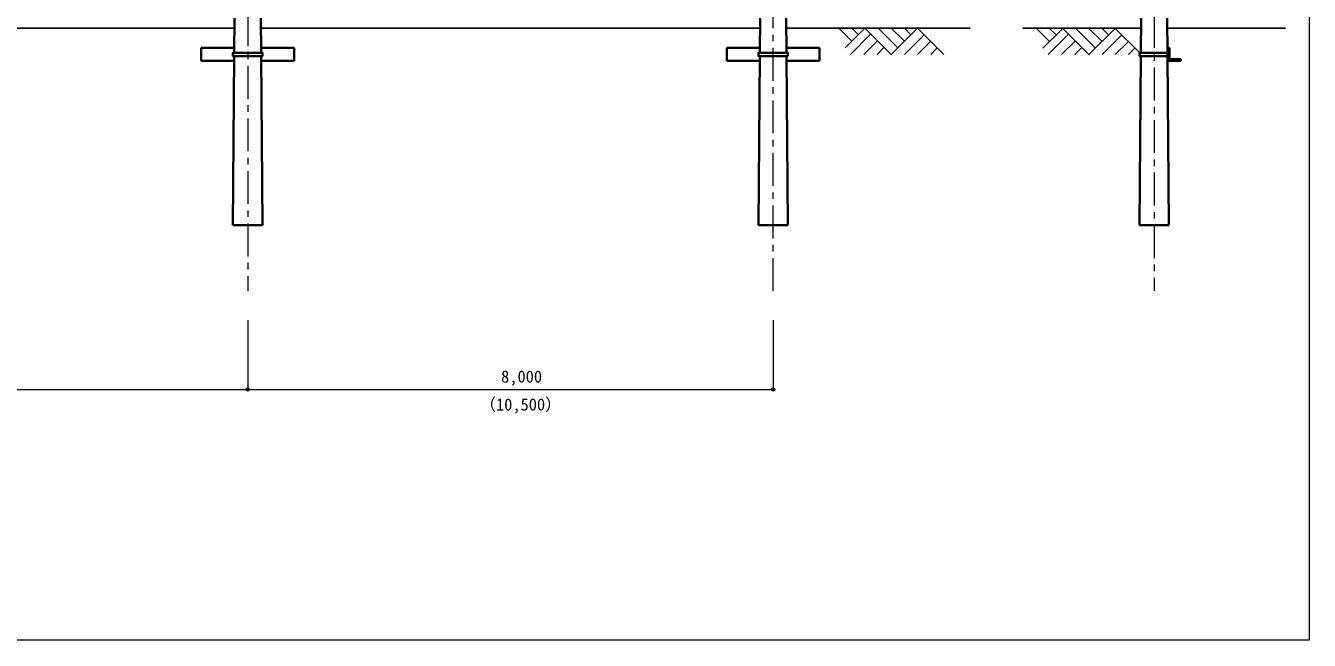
# Model space of a CAD drawing. Units: millimetres, scale not verified. Extents: x -18676 to 18324, y -12712 to 12288.
# Drawn here: x -1217 to 18324, y -12712 to -3356 of the extents above; entities that cross this region are included whole.
import ezdxf
from ezdxf.enums import TextEntityAlignment as Align

# ---------------------------------------------------------------- set-up
doc = ezdxf.new("R2010")
doc.units = ezdxf.units.MM
doc.header["$LTSCALE"] = 100
doc.header["$PDMODE"] = 32
doc.header["$PDSIZE"] = 50
doc.linetypes.add('CHAIN1', pattern=[8, 5, -1, 1, -1])
for name, color, linetype, lineweight in [('0-0', 7, 'Continuous', 35), ('0-2', 7, 'Continuous', 35), ('0-9', 4, 'Continuous', 9), ('0-B', 3, 'Continuous', 25), ('0-F', 4, 'Continuous', 9)]:
    doc.layers.add(name, color=color, linetype=linetype, lineweight=lineweight)
doc.styles.add('ＭＳ ゴシック', font='')
doc.styles.get('ＭＳ ゴシック').set_extended_font_data('MS Gothic')

msp = doc.modelspace()

# ---------------------------------------------------------------- linework, layer by layer
at = {"layer": '0-0', "color": 4, "linetype": 'CHAIN1', "lineweight": 9}
for p, q in [((10162.2, -7393.6), (10162.2, 9606.4)), ((15962.2, 9606.4), (15962.2, -7393.6)), ((2162.2, -3168.4), (2162.2, -7393.6))]:
    msp.add_line(p, q, dxfattribs=at)
at = {"layer": '0-0', "color": 3, "lineweight": 25}
for p, q in [((1958.7, -3393.6), (-5634.4, -3393.6)), ((1958.7, -3393.6), (-634.4, -3393.6)), ((2365.6, -3393.6), (9958.7, -3393.6)), ((10365.6, -3393.6), (13162.2, -3393.6))]:
    msp.add_line(p, q, dxfattribs=at)
at = {"layer": '0-0'}
for p, q in [((1456, -3693.6), (1456, -3893.6)), ((1956.7, -3693.6), (1456, -3693.6)), ((2868.3, -3693.6), (2367.6, -3693.6)), ((2868.3, -3893.6), (2868.3, -3693.6)), ((9456, -3693.6), (9456, -3893.6)), ((9956.7, -3693.6), (9456, -3693.6)), ((10868.3, -3693.6), (10367.6, -3693.6)), ((10868.3, -3893.6), (10868.3, -3693.6)), ((16195.2, -3693.6), (16167.6, -3693.6)), ((1456, -3893.6), (1956, -3893.6)), ((2368.3, -3893.6), (2868.3, -3893.6)), ((9456, -3893.6), (9956, -3893.6)), ((10368.3, -3893.6), (10868.3, -3893.6)), ((15737.2, -3768.6), (15737.2, -3818.6)), ((16165.8, -3768.6), (15737.2, -3768.6)), ((16168.3, -3893.6), (16366.7, -3893.6)), ((2385.7, -6393.6), (1938.7, -6393.6)), ((10385.7, -6393.6), (9938.7, -6393.6)), ((16185.7, -6393.6), (15738.7, -6393.6))]:
    msp.add_line(p, q, dxfattribs=at)
for points in [[(2387.2, -3818.6), (2387.2, -3768.6), (1937.2, -3768.6), (1937.2, -3818.6)], [(10387.2, -3818.6), (10387.2, -3768.6), (9937.2, -3768.6), (9937.2, -3818.6)]]:
    msp.add_lwpolyline(points, close=True, dxfattribs=at)
at = {"layer": '0-2'}
for p, q in [((1962.5, -3244.1), (1958.5, -3768.6)), ((2361.8, -3244.1), (2365.8, -3768.6)), ((9962.5, -3244.1), (9958.5, -3768.6)), ((10361.8, -3244.1), (10365.8, -3768.6)), ((15762.5, -3244.1), (15758.5, -3768.6)), ((16161.8, -3244.1), (16165.8, -3768.6)), ((16195.2, -3693.6), (16195.2, -3863.6)), ((1938.7, -6393.6), (1958.1, -3818.6)), ((2366.2, -3818.6), (2385.7, -6393.6)), ((9938.7, -6393.6), (9958.1, -3818.6)), ((10366.2, -3818.6), (10385.7, -6393.6)), ((15737.2, -3818.6), (16164.3, -3818.6)), ((15738.7, -6393.6), (15758.1, -3818.6)), ((16165.8, -3768.6), (16164.3, -3817.1)), ((16185.7, -6393.6), (16164.3, -3817.1)), ((16196.5, -3863.6), (16366.5, -3863.6)), ((16366.5, -3863.6), (16366.7, -3893.6))]:
    msp.add_line(p, q, dxfattribs=at)
at = {"layer": '0-9'}
for p, q in [((2162.2, -7839.5), (2162.2, -8893.6)), ((10162.2, -7839.5), (10162.2, -8893.6)), ((-13837.8, -8893.6), (10162.2, -8893.6))]:
    msp.add_line(p, q, dxfattribs=at)
for p in [(2162.2, -8893.6), (10162.2, -8893.6)]:
    msp.add_point(p, dxfattribs=at)
at = {"layer": '0-B'}
for p, q in [((13962.2, -3393.6), (15761.4, -3393.6)), ((16163, -3393.6), (17962.2, -3393.6))]:
    msp.add_line(p, q, dxfattribs=at)
at = {"layer": '0-F', "color": 2, "lineweight": 18}
for p, q in [((18324.3, 12287.8), (18324.3, -12712.2)), ((18324.3, -12712.2), (-18675.7, -12712.2))]:
    msp.add_line(p, q, dxfattribs=at)
at = {"layer": '0-F', "color": 3, "lineweight": 25}
for p, q in [((11360, -3593.6), (11160, -3393.6)), ((11560, -3393.6), (11260, -3693.6)), ((11644.7, -3486.1), (11337.2, -3793.6)), ((11460, -3493.6), (11360, -3393.6)), ((12060, -3693.6), (11760, -3393.6)), ((12160, -3593.6), (11960, -3393.6)), ((12260, -3493.6), (12160, -3393.6)), ((12460, -3493.6), (12160, -3793.6)), ((12360, -3393.6), (12760, -3793.6)), ((14369.5, -3597.6), (14169.5, -3397.5)), ((14569.5, -3397.5), (14269.5, -3697.6)), ((14654.1, -3490.1), (14346.6, -3797.6)), ((14469.5, -3497.6), (14369.5, -3397.5)), ((15069.5, -3697.6), (14769.5, -3397.5)), ((15169.5, -3597.6), (14969.5, -3397.5)), ((15269.5, -3497.6), (15169.5, -3397.5)), ((15469.5, -3497.6), (15169.5, -3797.6)), ((15369.5, -3397.5), (15737.2, -3765.2)), ((11748.3, -3586), (11540.7, -3793.6)), ((11851.9, -3685.9), (11744.2, -3793.6)), ((12560, -3593.6), (12360, -3793.6)), ((12660, -3693.6), (12560, -3793.6)), ((14757.7, -3590), (14550.1, -3797.6)), ((14861.3, -3689.9), (14753.6, -3797.6)), ((15569.5, -3597.6), (15369.5, -3797.6)), ((15669.5, -3697.6), (15569.5, -3797.6))]:
    msp.add_line(p, q, dxfattribs=at)
for points in [[(12360, -3393.6), (11960, -3793.6), (11560, -3393.6)], [(15369.5, -3397.5), (14969.5, -3797.6), (14569.5, -3397.5)]]:
    msp.add_lwpolyline(points, dxfattribs=at)

# ---------------------------------------------------------------- texts
at = {"layer": '0-9', "style": 'ＭＳ ゴシック'}
for s, p in [('8,000', (6020.6, -8843.6)), ('（10,500）', (5692.6, -9269.2))]:
    msp.add_text(s, height=183.3, dxfattribs=at).set_placement(p, align=Align.BOTTOM_LEFT)

doc.saveas('drawing.dxf')
